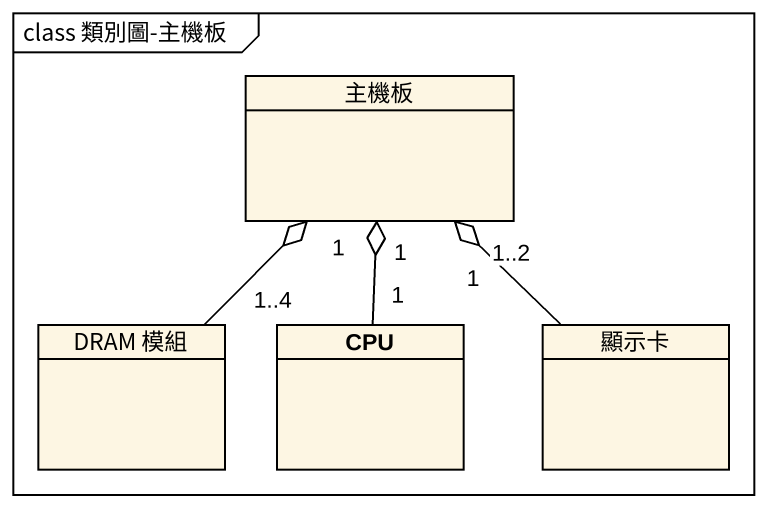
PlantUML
@startuml
mainframe class 類別圖-主機板
hide circle
hide empty members
class 主機板
class "DRAM 模組" as DRAM_模組
class CPU
class 顯示卡
DRAM_模組 "1..4" -up-o "1" 主機板
CPU "1" -up-o "1" 主機板
顯示卡 "1..2" -up-o "1" 主機板
@enduml
